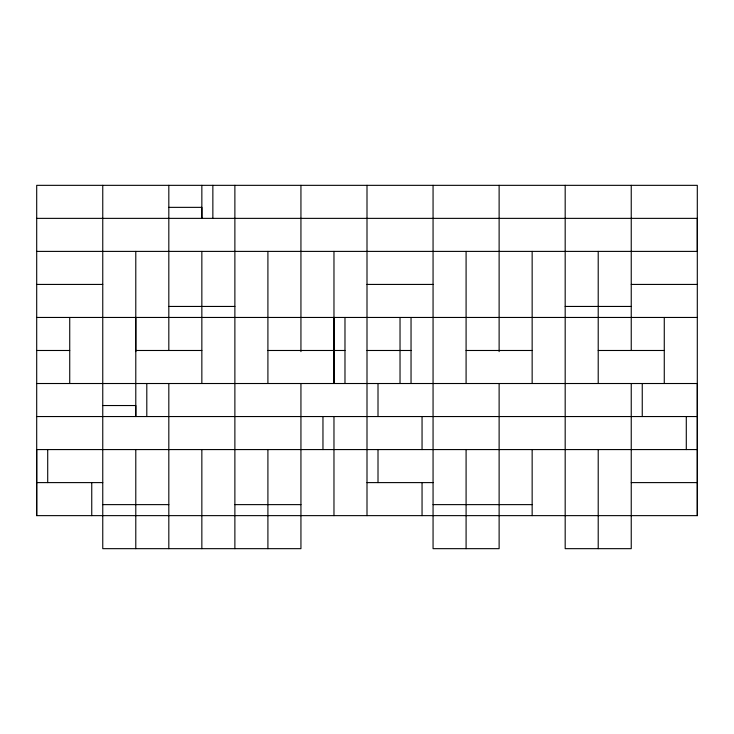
<?xml version="1.0" encoding="UTF-8"?>
<svg xmlns="http://www.w3.org/2000/svg" width="734" height="734" viewBox="0 0 734 734"><rect width="100%" height="100%" fill="white"/><g stroke="black" fill="none" stroke-linecap="round" stroke-linejoin="round"><path stroke-width="1.1" d="M36.7 383.515L697.3 383.515L697.3 515.635L36.7 515.635L36.7 449.575L697.3 449.575M135.79 317.455L135.79 416.545L135.79 405.535L102.76 405.535M333.97 251.395L333.97 383.515L333.97 317.455M168.82 207.355L201.85 207.355L201.85 218.365L201.85 185.335M36.7 218.365L697.3 218.365L697.3 251.395L36.7 251.395M36.7 284.425L102.76 284.425M367 284.425L433.06 284.425M631.24 284.425L697.3 284.425M168.82 306.445L234.88 306.445M565.18 306.445L631.24 306.445M36.7 317.455L697.3 317.455M36.7 350.485L69.73 350.485M135.79 350.485L201.85 350.485M267.91 350.485L344.98 350.485M367 350.485L411.04 350.485M466.09 350.485L532.15 350.485M598.21 350.485L664.27 350.485M36.7 416.545L697.3 416.545M36.7 482.605L102.76 482.605M367 482.605L433.06 482.605M631.24 482.605L697.3 482.605M102.76 504.625L168.82 504.625M234.88 504.625L300.94 504.625M433.06 504.625L532.15 504.625M697.3 515.635L697.3 185.335L36.7 185.335L36.7 515.635M686.29 416.545L686.29 449.575M664.27 317.455L664.27 383.515M642.25 383.515L642.25 416.545M631.24 185.335L631.24 350.485M631.24 383.515L631.24 548.665L565.18 548.665L565.18 185.335M598.21 251.395L598.21 383.515M598.21 449.575L598.21 548.665M532.15 251.395L532.15 383.515M532.15 449.575L532.15 515.635M499.12 185.335L499.12 351.623M499.12 383.515L499.12 504.249M499.12 504.625L499.12 548.665L433.06 548.665L433.06 185.335M466.09 251.395L466.09 383.515M466.09 449.575L466.09 504.249M466.09 504.625L466.09 548.665M422.05 416.545L422.05 449.575M422.05 482.605L422.05 515.635M411.04 317.455L411.04 383.515M400.03 317.455L400.03 383.515M378.01 383.515L378.01 416.545M378.01 449.575L378.01 482.605M367 185.335L367 515.635M344.98 317.455L344.98 383.515M333.97 416.545L333.97 515.635M322.96 416.545L322.96 449.575M300.94 185.335L300.94 351.623M300.94 383.515L300.94 548.665L102.76 548.665L102.76 185.335M267.91 251.395L267.91 383.515M267.91 449.575L267.91 504.249M267.91 504.625L267.91 548.665M234.88 185.335L234.88 548.665M212.86 185.335L212.86 218.365M201.85 251.395L201.85 383.515M201.85 449.575L201.85 548.665M168.82 185.335L168.82 350.485M168.82 383.515L168.82 548.665M146.8 383.515L146.8 416.545M135.79 251.395L135.79 351.623M135.79 449.575L135.79 504.249M135.79 504.625L135.79 548.665M91.75 482.605L91.75 515.635M69.73 317.455L69.73 383.515M47.71 449.575L47.71 482.605"/></g></svg>
